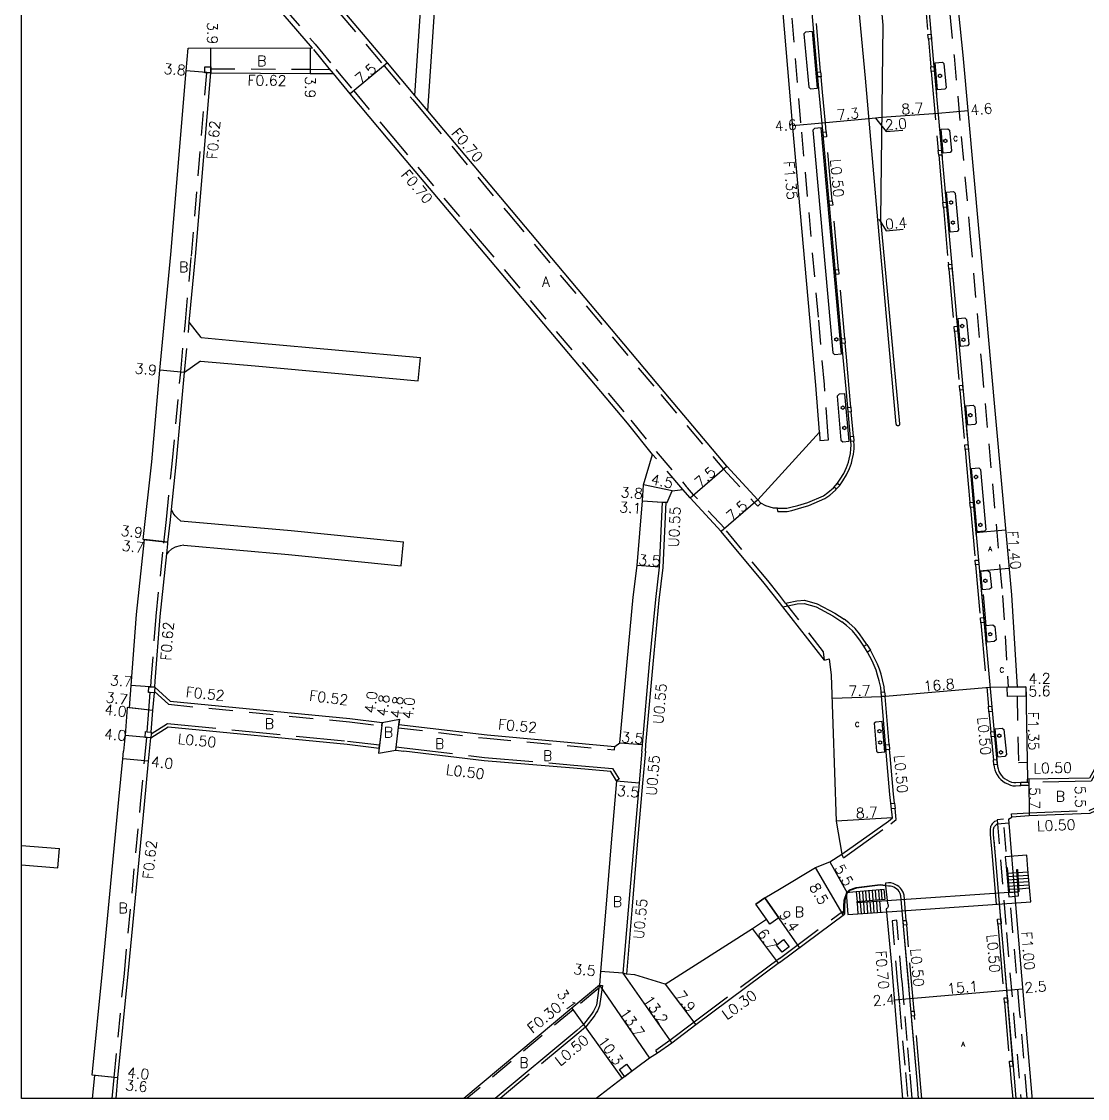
# Model space of a CAD drawing. Header units: metres. Extents: x -12000 to -11200, y -111600 to -111000.
# Drawn here: x -12000 to -11835, y -111600 to -111433.3 of the extents above; entities that cross this region are included whole.
import ezdxf

# ---------------------------------------------------------------- set-up
doc = ezdxf.new("R2010")
doc.units = ezdxf.units.M
doc.header["$LTSCALE"] = 2.5
doc.linetypes.add('22320', pattern=[2.5, 1.5, -1])
doc.linetypes.add('22330', pattern=[4, 3, -1])
doc.layers.get('0').update_dxf_attribs({"color": 152, "lineweight": 30})
for name, color, linetype in [('2101000', 175, 'Continuous'), ('2102000', 4, 'Continuous'), ('2102001', 191, 'Continuous'), ('2211000', 14, 'Continuous'), ('2211100', 7, 'Continuous'), ('2213000', 3, 'Continuous'), ('2226000', 10, 'Continuous'), ('2227000', 14, 'Continuous'), ('2231000', 4, 'Continuous'), ('2232000', 120, '22320'), ('2233000', 171, '22330'), ('2235000', 4, 'Continuous'), ('2236100', 7, 'Continuous'), ('2239000', 3, 'Continuous'), ('6132000', 60, '61320'), ('9107000', 139, 'Continuous'), ('9201100', 215, 'Continuous'), ('9201500', 222, 'Continuous'), ('9201600', 215, 'Continuous'), ('9202100', 82, 'Continuous'), ('9202200', 82, 'Continuous'), ('9203500', 155, 'Continuous'), ('999', 7, 'Continuous')]:
    doc.layers.add(name, color=color, linetype=linetype)
doc.styles.add('Dm_Anotation', font='txt.shx', dxfattribs={"bigfont": 'pscdm.shx'})
doc.linetypes.add('61320', pattern='A,0,[3,dmdr.shx,S=0.25,R=0,X=0,Y=0],1.5,[3,dmdr.shx,S=0.25,R=0,X=0,Y=0]', length=1.5)

# ---------------------------------------------------------------- blocks, each defined once
blk = doc.blocks.new('223900')
blk.add_lwpolyline([(-0.22, -0.37), (-0.44, -0.3), (-0.47, -0.27), (-0.48, -0.24), (-0.44, 0.01), (-0.48, 0.23), (-0.47, 0.27), (-0.45, 0.29), (-0.21, 0.38), (-0.04, 0.53), (0, 0.54), (0.03, 0.53), (0.22, 0.37), (0.44, 0.3), (0.47, 0.27), (0.48, 0.24), (0.44, -0.01), (0.48, -0.23), (0.47, -0.27), (0.45, -0.29), (0.21, -0.38), (0.04, -0.53), (0, -0.54), (-0.03, -0.53)], close=True)

msp = doc.modelspace()

# ---------------------------------------------------------------- linework, layer by layer
at = {"layer": '2101000'}
for points in [[(-11886.05, -111507.35), (-11876.54, -111496.88), (-11877.08, -111489.61), (-11878, -111479.19), (-11880.71, -111449.11), (-11882.39, -111428.96), (-11882.96, -111418.68), (-11883.62, -111401.75), (-11884.02, -111375.28), (-11884.05, -111364.21), (-11883.9, -111354.21), (-11883.19, -111332.06), (-11881.5, -111308.07), (-11881.05, -111303.36)], [(-11857.58, -111323.97), (-11858.11, -111333.6), (-11858.82, -111354.01), (-11858.91, -111373.8), (-11858.32, -111396.45), (-11857.53, -111407.21), (-11854.31, -111438.53), (-11851.85, -111465.93), (-11850.07, -111486.09), (-11846.82, -111522.07), (-11845.91, -111536.33), (-11844.56, -111536.31), (-11844.35, -111550.57)], [(-11954.97, -111437.44), (-11964.06, -111426.87), (-11975.82, -111412.8), (-11987.9, -111398.65), (-11997.79, -111386.65), (-12000, -111383.97)], [(-11939.13, -111444.76), (-11943.35, -111439.74), (-11958.29, -111422.07), (-11969.73, -111408.38)], [(-11981.2, -111513.48), (-11979.85, -111501.49), (-11978.59, -111487.3), (-11976.89, -111469.37), (-11974.51, -111440.93), (-11974.22, -111437.44), (-11970.73, -111437.39), (-11954.97, -111437.44)], [(-11974.04, -111479.85), (-11973.1, -111469.7), (-11970.72, -111441.24), (-11955.32, -111441.34), (-11951.74, -111441.36)], [(-11902.34, -111500.32), (-11906.25, -111495.48), (-11929.89, -111467.39), (-11943.25, -111451.54), (-11949.13, -111444.52), (-11951.74, -111441.36)], [(-11886.05, -111507.35), (-11890.86, -111502.12), (-11900.55, -111490.61), (-11924.16, -111462.54), (-11937.14, -111447.15)], [(-11976.8, -111508.84), (-11976.07, -111501.87), (-11974.76, -111487.65)], [(-11907.41, -111544.94), (-11906.29, -111532.4), (-11905.33, -111522.43), (-11904.75, -111517.49), (-11903.91, -111507.48), (-11903.75, -111505.04), (-11902.34, -111500.32)], [(-11900.81, -111507.69), (-11900.26, -111507.73), (-11900.11, -111507.74), (-11899.34, -111505.97)], [(-11899.34, -111505.97), (-11897.66, -111505.73)], [(-11882.73, -111523.24), (-11885.06, -111520.27), (-11891.71, -111512.26), (-11896.54, -111507.02), (-11897.66, -111505.73)], [(-11904.01, -111546.23), (-11903.93, -111545.33), (-11903.92, -111545.21), (-11902.81, -111532.73), (-11901.85, -111522.8), (-11901.26, -111517.76), (-11900.81, -111507.69)], [(-11981.2, -111513.48), (-11981.02, -111513.49), (-11982.25, -111525.1), (-11983.07, -111536.06), (-11983.34, -111539.54), (-11983.64, -111539.5), (-11983.98, -111543.83), (-11984.01, -111544.21), (-11984.21, -111546.23)], [(-11979.38, -111536.34), (-11979.32, -111535.44), (-11978.56, -111525.43), (-11977.53, -111515.69)], [(-11875.74, -111532.17), (-11882.2, -111523.93), (-11882.73, -111523.24)], [(-11875.74, -111532.17), (-11875, -111531.96), (-11874.7, -111534.49)], [(-11874.7, -111534.49), (-11873.91, -111557.1), (-11873.05, -111562.21)], [(-11979.38, -111536.34), (-11977.02, -111538.49), (-11949.18, -111541.2), (-11944.19, -111541.8), (-11941.51, -111541.31), (-11941.61, -111542.11), (-11927.96, -111543.74), (-11908.21, -111545.54)], [(-11979.99, -111544.19), (-11977.29, -111542.47), (-11949.62, -111545.18), (-11944.67, -111545.77), (-11944.76, -111546.56), (-11942.08, -111546.08), (-11940.83, -111546.23)], [(-11980.19, -111546.23), (-11979.99, -111544.19)], [(-11908.21, -111545.54), (-11907.41, -111544.94)], [(-11989.02, -111600), (-11988.66, -111596.45), (-11989.06, -111596.41), (-11987.46, -111580.32), (-11984.92, -111553.71), (-11984.32, -111547.44), (-11984.21, -111546.23)], [(-11985.38, -111600), (-11985.08, -111596.81), (-11983.48, -111580.71), (-11980.97, -111554.51), (-11980.34, -111547.82), (-11980.19, -111546.23)], [(-11907.92, -111550.83), (-11908.83, -111549.39), (-11914.6, -111548.9), (-11928.39, -111547.72), (-11940.83, -111546.23)], [(-11904.01, -111546.23), (-11904.43, -111551.13), (-11905.27, -111560.7), (-11906.1, -111570.84), (-11906.93, -111580.61)], [(-11826.57, -111546.23), (-11830.09, -111552.94), (-11830.69, -111554.02), (-11834.66, -111555.91), (-11844.08, -111556.27), (-11846.77, -111556.46)], [(-11832.42, -111546.23), (-11834.75, -111550.41), (-11844.35, -111550.57)], [(-11907.92, -111550.83), (-11908.76, -111560.43), (-11909.59, -111570.54), (-11910.42, -111580.34), (-11910.57, -111582.47), (-11914.85, -111586.03), (-11931.55, -111600)], [(-11847.26, -111556.79), (-11846.77, -111556.46)], [(-11847.26, -111556.79), (-11846.18, -111570), (-11845.23, -111581.02), (-11843.66, -111599.62), (-11843.63, -111600)], [(-11882.73, -111567.63), (-11877.13, -111564.26), (-11874.94, -111563.39), (-11873.05, -111562.21)], [(-11884.99, -111568.93), (-11882.73, -111567.63)], [(-11866.28, -111567.11), (-11867.15, -111567.01), (-11870.8, -111567.44), (-11871.8, -111567.79), (-11872.21, -111568.17), (-11872.61, -111569.31), (-11872.66, -111570.27), (-11872.66, -111571.46)], [(-11866.28, -111567.11), (-11865.98, -111569.82), (-11865.93, -111569.92), (-11865.9, -111570.03), (-11865.88, -111570.15), (-11865.9, -111570.29), (-11865.94, -111570.4), (-11866, -111570.5), (-11866.07, -111570.58), (-11866.11, -111570.62), (-11866.19, -111570.67), (-11866, -111572.83), (-11865.38, -111579.33), (-11864.71, -111587.68), (-11863.65, -111600)], [(-11900.4, -111582.3), (-11886.88, -111573.71), (-11884.74, -111572.26), (-11886.39, -111569.91)], [(-11884.99, -111568.93), (-11886.39, -111569.91)], [(-11882.73, -111578.97), (-11872.66, -111571.46)], [(-11882.73, -111578.97), (-11895.63, -111588.59), (-11899.39, -111591.44), (-11901.56, -111592.98), (-11902.82, -111593.77)], [(-11900.4, -111582.3), (-11905.09, -111580.88), (-11906.39, -111580.75), (-11906.93, -111580.61)], [(-11902.82, -111593.77), (-11907.06, -111596.93), (-11911.09, -111600)]]:
    msp.add_lwpolyline(points, dxfattribs=at)
at = {"layer": '2102000'}
for points in [[(-11937.14, -111447.15), (-11935.48, -111422.63), (-11932.69, -111378.58), (-11929.65, -111337.51), (-11927.28, -111309.5), (-11926.86, -111300.06), (-11926.86, -111299.97)], [(-11939.13, -111444.76), (-11937.62, -111422.48), (-11936.15, -111399.28)], [(-11972.22, -111482.24), (-11974.04, -111479.85)], [(-11972.22, -111482.24), (-11963.54, -111483.04), (-11938.28, -111485.32)], [(-11972.33, -111485.89), (-11974.76, -111487.65)], [(-11972.33, -111485.89), (-11963.86, -111486.63), (-11938.61, -111488.91)], [(-11975.4, -111510.58), (-11975.88, -111510.21), (-11976.22, -111509.84), (-11976.53, -111509.42), (-11976.8, -111508.84)], [(-11975.4, -111510.58), (-11958.29, -111512.12), (-11940.9, -111513.85)], [(-11974.87, -111514.37), (-11975.47, -111514.45), (-11976.22, -111514.68), (-11976.77, -111514.98), (-11977.27, -111515.39), (-11977.53, -111515.69)], [(-11974.87, -111514.37), (-11958.68, -111515.82), (-11941.27, -111517.56)], [(-12000, -111560.83), (-11994.14, -111561.31)], [(-12000, -111563.84), (-11994.38, -111564.3)]]:
    msp.add_lwpolyline(points, dxfattribs=at)
at = {"layer": '2102001'}
for points in [[(-11938.61, -111488.91), (-11938.28, -111485.32)], [(-11941.27, -111517.56), (-11940.9, -111513.85)], [(-11994.38, -111564.3), (-11994.14, -111561.31)]]:
    msp.add_lwpolyline(points, dxfattribs=at)
at = {"layer": '2211000'}
msp.add_lwpolyline([(-11866.86, -111569.46), (-11870.7, -111569.72), (-11870.71, -111569.52), (-11866.37, -111569.15), (-11866.49, -111567.67), (-11870.84, -111568.04), (-11872.37, -111568.17), (-11872.14, -111571.52), (-11870.59, -111571.41), (-11866.76, -111571.15), (-11843.83, -111569.59), (-11843.97, -111567.92), (-11844.26, -111564.51), (-11844.44, -111562.37), (-11847.76, -111562.62), (-11847.58, -111564.67), (-11847.21, -111568.77), (-11845.72, -111568.66), (-11846, -111564.58), (-11845.89, -111564.57), (-11845.65, -111568.03)], close=True, dxfattribs=at)
at = {"layer": '2211100'}
for points in [[(-11847.54, -111565.14), (-11845.97, -111565.04)], [(-11845.86, -111565.03), (-11844.22, -111564.93)], [(-11847.49, -111565.64), (-11845.94, -111565.54)], [(-11847.45, -111566.14), (-11845.9, -111566.04)], [(-11847.4, -111566.64), (-11845.87, -111566.54)], [(-11845.82, -111565.54), (-11844.18, -111565.43)], [(-11845.79, -111566.03), (-11844.14, -111565.92)], [(-11845.76, -111566.53), (-11844.1, -111566.42)], [(-11870.84, -111568.04), (-11870.71, -111569.52)], [(-11870.22, -111569.48), (-11870.33, -111567.99)], [(-11869.72, -111569.44), (-11869.83, -111567.95)], [(-11869.22, -111569.39), (-11869.33, -111567.91)], [(-11868.73, -111569.35), (-11868.84, -111567.87)], [(-11868.22, -111569.31), (-11868.33, -111567.82)], [(-11867.73, -111569.27), (-11867.84, -111567.78)], [(-11867.23, -111569.23), (-11867.34, -111567.74)], [(-11866.8, -111569.19), (-11866.91, -111567.7)], [(-11847.36, -111567.14), (-11845.83, -111567.04)], [(-11847.31, -111567.63), (-11845.8, -111567.54)], [(-11847.27, -111568.13), (-11845.76, -111568.04)], [(-11845.72, -111567.03), (-11844.05, -111566.92)], [(-11845.69, -111567.53), (-11844.01, -111567.42)], [(-11870.7, -111569.72), (-11870.59, -111571.41)], [(-11870.2, -111569.69), (-11870.09, -111571.38)], [(-11869.7, -111569.65), (-11869.59, -111571.35)], [(-11869.2, -111569.62), (-11869.09, -111571.31)], [(-11868.71, -111569.59), (-11868.59, -111571.28)], [(-11868.21, -111569.55), (-11868.09, -111571.24)], [(-11867.71, -111569.52), (-11867.59, -111571.21)], [(-11867.21, -111569.48), (-11867.1, -111571.18)]]:
    msp.add_lwpolyline(points, dxfattribs=at)
at = {"layer": '2213000'}
for points in [[(-11860.57, -111419.96), (-11858.9, -111439.13), (-11856.1, -111470.49), (-11853.26, -111501.93), (-11849.61, -111542.23), (-11848.99, -111548.63), (-11848.89, -111548.99), (-11848.77, -111549.37), (-11848.61, -111549.66), (-11848.39, -111549.98), (-11848.12, -111550.26), (-11847.86, -111550.47), (-11847.53, -111550.7), (-11847.17, -111550.88), (-11846.81, -111551.04), (-11846.45, -111551.1), (-11846.11, -111551.12), (-11845.34, -111551.07), (-11844.34, -111551.06), (-11844.35, -111550.57)], [(-11883.02, -111508.65), (-11881.58, -111508.65), (-11880.93, -111508.51), (-11879.88, -111508.23), (-11878.33, -111507.78), (-11875.91, -111506.73), (-11875.21, -111506.24), (-11874.36, -111505.49), (-11873.71, -111504.76), (-11873.31, -111504.17), (-11872.75, -111503.27), (-11872.33, -111502.33), (-11872.04, -111501.54), (-11871.91, -111501.03), (-11871.71, -111500.18), (-11871.64, -111499.45), (-11871.61, -111498.9), (-11872.41, -111490.18), (-11872.84, -111485.31), (-11876.09, -111449.09), (-11876.55, -111444.29), (-11877.9, -111429.02)], [(-11883.02, -111508.65), (-11883.62, -111508.66), (-11884.81, -111508.28), (-11885.57, -111507.86), (-11886.05, -111507.35)], [(-11882.2, -111523.93), (-11881.43, -111523.77), (-11879.96, -111523.46), (-11878.9, -111523.37), (-11877.04, -111523.9), (-11874.43, -111525.31), (-11873.05, -111526.25)], [(-11873.05, -111562.21), (-11865.82, -111557.08), (-11865.22, -111556.58), (-11865.62, -111552.94), (-11866.13, -111547.03), (-11867.04, -111536.39), (-11867.3, -111535.34), (-11867.52, -111534.49), (-11867.77, -111533.73), (-11868.06, -111532.98), (-11868.37, -111532.28), (-11869.11, -111530.93), (-11869.67, -111530.02), (-11870.19, -111529.2), (-11870.74, -111528.45), (-11871.42, -111527.65), (-11872.34, -111526.81), (-11873.05, -111526.25)], [(-11846.09, -111600), (-11846.31, -111597.43), (-11848.25, -111574.75), (-11849.29, -111562.44), (-11849.59, -111559.14), (-11849.59, -111558.57), (-11849.57, -111558.31), (-11849.55, -111558.16), (-11849.53, -111558.08), (-11849.5, -111557.99), (-11849.45, -111557.91), (-11849.4, -111557.84), (-11849.35, -111557.78), (-11849.03, -111557.49), (-11848.96, -111557.49)], [(-11861.18, -111600), (-11861.36, -111597.79), (-11863.92, -111568.63), (-11864.02, -111568.28), (-11864.2, -111567.96), (-11864.36, -111567.77), (-11864.55, -111567.6), (-11864.76, -111567.44), (-11865, -111567.31), (-11865.27, -111567.21), (-11865.55, -111567.14), (-11865.86, -111567.12), (-11866.28, -111567.11), (-11866.28, -111567.11)], [(-11910.57, -111582.47), (-11910.64, -111582.91), (-11911.04, -111585.55), (-11911.17, -111585.88), (-11911.33, -111586.2), (-11911.5, -111586.51), (-11911.7, -111586.82), (-11911.79, -111586.96), (-11913.05, -111588.55), (-11914.08, -111589.48), (-11926.7, -111600)]]:
    msp.add_lwpolyline(points, dxfattribs=at)
at = {"layer": '2226000'}
msp.add_lwpolyline([(-11867.26, -111427.6), (-11866.69, -111433.91), (-11866.8, -111442.43), (-11867.06, -111463.94), (-11864.14, -111495.59), (-11864.14, -111495.63), (-11864.14, -111495.65), (-11864.14, -111495.69), (-11864.15, -111495.73), (-11864.17, -111495.77), (-11864.19, -111495.8), (-11864.21, -111495.83), (-11864.25, -111495.85), (-11864.28, -111495.88), (-11864.32, -111495.89), (-11864.36, -111495.89), (-11864.4, -111495.89), (-11864.45, -111495.89), (-11864.5, -111495.87), (-11864.54, -111495.84), (-11864.58, -111495.8), (-11864.6, -111495.76), (-11864.62, -111495.71), (-11864.63, -111495.66), (-11864.63, -111495.64), (-11867.48, -111463.99), (-11869.42, -111442.11), (-11870.73, -111427.73)], dxfattribs=at)
at = {"layer": '2227000'}
for points in [[(-11876.55, -111444.29), (-11877.9, -111429.02)], [(-11858.9, -111439.13), (-11858.42, -111444.57)], [(-11872.84, -111485.31), (-11876.09, -111449.09)], [(-11857.98, -111449.44), (-11857.55, -111454.34)], [(-11857.12, -111459.14), (-11856.46, -111466.5)], [(-11856.02, -111471.37), (-11855.8, -111473.9)], [(-11855.36, -111478.67), (-11854.86, -111484.26)], [(-11871.61, -111498.9), (-11872.41, -111490.18)], [(-11854.14, -111492.15), (-11853.64, -111497.69)], [(-11853.26, -111501.93), (-11852.26, -111513)], [(-11851.82, -111517.84), (-11850.72, -111530.01)], [(-11849.61, -111542.22), (-11849.61, -111542.23), (-11849.01, -111548.41)], [(-11848.35, -111573.54), (-11849.29, -111562.44), (-11849.51, -111560.04)], [(-11862.66, -111582.99), (-11863.46, -111573.83)], [(-11846.52, -111594.99), (-11847.83, -111579.59)], [(-11861.36, -111597.79), (-11862.22, -111587.97)]]:
    msp.add_lwpolyline(points, dxfattribs=at)
at = {"layer": '2231000'}
for points in [[(-11903.46, -111546.23), (-11903.38, -111545.38), (-11903.37, -111545.26), (-11902.26, -111532.78), (-11901.31, -111522.86), (-11900.71, -111517.8), (-11900.26, -111507.73)], [(-11903.46, -111546.23), (-11903.89, -111551.18), (-11904.72, -111560.74), (-11905.55, -111570.88), (-11906.39, -111580.75)]]:
    msp.add_lwpolyline(points, dxfattribs=at)
at = {"layer": '2232000'}
for points in [[(-11876.54, -111496.88), (-11876.45, -111498.15), (-11875.12, -111498.05), (-11875.21, -111496.78), (-11875.75, -111489.51), (-11876.68, -111479.06), (-11879.38, -111448.99), (-11881.06, -111428.87), (-11881.62, -111418.62), (-11882.29, -111401.7), (-11882.69, -111375.27), (-11882.72, -111364.22), (-11882.57, -111354.24), (-11881.85, -111332.13), (-11880.17, -111308.17), (-11879.72, -111303.44), (-11879.68, -111302.62), (-11881.01, -111302.58), (-11881.05, -111303.36)], [(-11857.71, -111327.32), (-11859.09, -111327.28), (-11859.49, -111333.53), (-11860.2, -111353.99), (-11860.3, -111373.81), (-11859.7, -111396.52), (-11858.91, -111407.33), (-11855.69, -111438.66), (-11853.23, -111466.05), (-11851.45, -111486.21), (-11848.2, -111522.18), (-11847.3, -111536.36)], [(-12000, -111373.3), (-11996.61, -111377.39), (-11995.81, -111378.37), (-11992.55, -111382.31), (-11982.69, -111394.27), (-11973.97, -111404.49), (-11970.27, -111408.83), (-11958.83, -111422.52), (-11943.89, -111440.19), (-11939.45, -111445.46), (-11937.46, -111447.85), (-11924.7, -111463), (-11901.08, -111491.06), (-11891.38, -111502.59), (-11886.73, -111507.64), (-11886.56, -111507.82)], [(-12000, -111382.87), (-11997.25, -111386.2), (-11987.36, -111398.2), (-11975.29, -111412.34), (-11963.52, -111426.42), (-11954.58, -111436.83), (-11951.34, -111440.75), (-11948.59, -111444.07), (-11942.71, -111451.09), (-11929.35, -111466.94), (-11905.72, -111495.03), (-11901.81, -111499.86), (-11897.13, -111505.27)], [(-11951.74, -111441.36), (-11952.39, -111440.57), (-11954.97, -111437.44)], [(-11980, -111536.29), (-11979.93, -111535.39), (-11979.18, -111525.38), (-11977.98, -111514.08), (-11977.59, -111510.37), (-11976.68, -111501.8), (-11975.37, -111487.6), (-11974.65, -111479.8), (-11973.72, -111469.65), (-11971.34, -111441.24)], [(-11970.72, -111440.62), (-11955.31, -111440.72), (-11952.25, -111440.74)], [(-11937.14, -111447.15), (-11939.13, -111444.76)], [(-11974.76, -111487.65), (-11974.04, -111479.85)], [(-11897.66, -111505.73), (-11902.34, -111500.32)], [(-11882.73, -111522.11), (-11884.52, -111519.83), (-11891.18, -111511.8), (-11896.02, -111506.55), (-11896.95, -111505.48), (-11897.13, -111505.27)], [(-11977.53, -111515.69), (-11977.37, -111514.14), (-11977.34, -111513.88), (-11976.97, -111510.44), (-11976.8, -111508.84)], [(-11875.74, -111532.17), (-11875.87, -111530.86), (-11881.43, -111523.77), (-11881.64, -111523.49), (-11881.78, -111523.33), (-11882.73, -111522.11)], [(-11980.54, -111543.24), (-11980.28, -111539.93), (-11980.07, -111537.19)], [(-11979.93, -111543.29), (-11979.67, -111539.97), (-11979.45, -111537.23)], [(-11979.43, -111536.99), (-11977.24, -111539), (-11949.24, -111541.72), (-11944.25, -111542.31)], [(-11845.92, -111537.76), (-11845.74, -111547.98), (-11844.35, -111547.95)], [(-11944.25, -111542.31), (-11944.19, -111541.8)], [(-11941.67, -111542.62), (-11941.61, -111542.11)], [(-11941.67, -111542.62), (-11928.02, -111544.26), (-11908.26, -111546.05)], [(-11980.81, -111546.23), (-11980.61, -111544.14)], [(-11986, -111600), (-11985.69, -111596.75), (-11984.09, -111580.65), (-11981.59, -111554.45), (-11980.96, -111547.76), (-11980.81, -111546.23)], [(-11908.26, -111546.05), (-11908.21, -111545.54)], [(-11844.37, -111600), (-11845.49, -111586.84), (-11846.59, -111574.24), (-11848.03, -111556.78), (-11849.01, -111556.86), (-11847.58, -111574.32), (-11846.48, -111586.92), (-11845.36, -111600)], [(-11862.17, -111600), (-11862.51, -111595.89), (-11862.94, -111591.03), (-11863.42, -111585.5), (-11863.75, -111581.67), (-11864.54, -111572.43), (-11865.26, -111572.49), (-11864.47, -111581.73), (-11864.14, -111585.56), (-11863.66, -111591.09), (-11863.23, -111595.96), (-11862.89, -111600)], [(-11910.64, -111582.91), (-11914.66, -111586.26), (-11931.08, -111600)]]:
    msp.add_lwpolyline(points, dxfattribs=at)
at = {"layer": '2233000'}
for points in [[(-11860.45, -111427.1), (-11859.73, -111435.31)], [(-11876.34, -111441.12), (-11877.17, -111431.73)], [(-11859.67, -111436.03), (-11859.4, -111439.17), (-11859.3, -111440.33)], [(-11875.48, -111450.41), (-11875.61, -111449.05), (-11876.06, -111444.25), (-11876.28, -111441.86)], [(-11859.23, -111441.06), (-11858.14, -111453.28)], [(-11874.53, -111461.06), (-11875.42, -111451.16)], [(-11858.07, -111454.02), (-11857.42, -111461.32)], [(-11873.57, -111471.7), (-11874.47, -111461.72)], [(-11857.35, -111462.08), (-11856.6, -111470.54), (-11856.56, -111470.93)], [(-11856.5, -111471.65), (-11855.69, -111480.53)], [(-11872.61, -111482.36), (-11873.51, -111472.44)], [(-11855.63, -111481.28), (-11854.87, -111489.66)], [(-11871.66, -111493.01), (-11871.92, -111490.13), (-11872.35, -111485.27), (-11872.55, -111483.09)], [(-11854.8, -111490.39), (-11854.04, -111498.82)], [(-11871.25, -111497.52), (-11871.6, -111493.72)], [(-11873.39, -111505.12), (-11873.32, -111505.05), (-11872.9, -111504.43), (-11872.32, -111503.5), (-11871.88, -111502.51), (-11871.58, -111501.69), (-11871.44, -111501.15), (-11871.23, -111500.26), (-11871.16, -111499.48), (-11871.13, -111498.89), (-11871.19, -111498.25)], [(-11853.97, -111499.56), (-11853.75, -111501.97), (-11853.23, -111507.77)], [(-11882.95, -111509.14), (-11881.52, -111509.14), (-11880.82, -111508.98), (-11879.75, -111508.7), (-11878.17, -111508.23), (-11875.68, -111507.15), (-11874.91, -111506.62), (-11874.02, -111505.83), (-11873.87, -111505.67)], [(-11853.16, -111508.53), (-11852.42, -111516.71)], [(-11882.95, -111509.14), (-11883.02, -111508.65)], [(-11852.36, -111517.41), (-11851.61, -111525.62)], [(-11881.78, -111523.33), (-11881.53, -111523.28), (-11880.04, -111522.96), (-11878.85, -111522.86), (-11876.85, -111523.43), (-11874.16, -111524.88), (-11872.71, -111525.83)], [(-11869.2, -111529.73), (-11869.28, -111529.6), (-11869.74, -111528.89), (-11870.31, -111528.11), (-11871.02, -111527.27), (-11871.98, -111526.39), (-11872.71, -111525.83)], [(-11851.55, -111526.37), (-11850.37, -111539.34)], [(-11866.43, -111537.06), (-11866.5, -111536.3), (-11866.77, -111535.2), (-11866.99, -111534.33), (-11867.25, -111533.55), (-11867.56, -111532.77), (-11867.88, -111532.04), (-11868.64, -111530.64)], [(-11865.74, -111545.24), (-11866.37, -111537.76)], [(-11850.3, -111540.14), (-11850.11, -111542.28), (-11850.01, -111543.26)], [(-11979.95, -111543.57), (-11977.41, -111541.96), (-11949.57, -111544.68), (-11944.61, -111545.27)], [(-11849.94, -111544.01), (-11849.59, -111547.6)], [(-11944.67, -111545.77), (-11944.61, -111545.27)], [(-11942.08, -111546.08), (-11942.02, -111545.58)], [(-11942.02, -111545.58), (-11940.77, -111545.73)], [(-11940.77, -111545.73), (-11928.34, -111547.22), (-11914.55, -111548.4), (-11908.54, -111548.91), (-11907.5, -111550.56), (-11907.92, -111550.83)], [(-11864.92, -111554.3), (-11865.07, -111552.89), (-11865.59, -111546.98), (-11865.67, -111546)], [(-11846.77, -111556.46), (-11846.8, -111555.96), (-11844.11, -111555.77), (-11834.78, -111555.42), (-11831.05, -111553.64), (-11830.53, -111552.7), (-11827.12, -111546.23)], [(-11831.9, -111546.23), (-11834.46, -111550.91), (-11844.13, -111551.07), (-11844.16, -111551.07)], [(-11849.52, -111548.36), (-11849.48, -111548.73), (-11849.36, -111549.14), (-11849.23, -111549.57), (-11849.04, -111549.92), (-11848.78, -111550.3), (-11848.46, -111550.63), (-11848.15, -111550.87), (-11847.78, -111551.13), (-11847.38, -111551.33), (-11846.98, -111551.51), (-11846.57, -111551.59), (-11846.18, -111551.61), (-11845.58, -111551.57), (-11845.34, -111551.57)], [(-11872.81, -111562.76), (-11865.47, -111557.5), (-11864.65, -111556.82), (-11864.83, -111555.1)], [(-11849, -111557.03), (-11849.43, -111557.15), (-11849.71, -111557.41), (-11849.81, -111557.5), (-11849.9, -111557.64), (-11849.97, -111557.78), (-11850.03, -111557.92), (-11850.07, -111558.06), (-11850.09, -111558.26), (-11850.12, -111558.55), (-11850.11, -111559.16), (-11849.81, -111562.49), (-11848.98, -111572.25)], [(-11872.81, -111562.76), (-11873.05, -111562.21)], [(-11863.09, -111572.44), (-11863.43, -111568.54), (-11863.56, -111568.09), (-11863.8, -111567.68), (-11864, -111567.43), (-11864.23, -111567.22), (-11864.49, -111567.03), (-11864.79, -111566.86), (-11865.12, -111566.73), (-11865.47, -111566.65), (-11865.86, -111566.62), (-11866.31, -111566.66), (-11866.28, -111567.11)], [(-11882.73, -111578.35), (-11872.96, -111571.06), (-11872.66, -111571.46)], [(-11861.86, -111586.47), (-11863.02, -111573.15)], [(-11848.92, -111573.02), (-11848.77, -111574.79), (-11847.94, -111584.45)], [(-11882.73, -111578.35), (-11895.93, -111588.19), (-11899.68, -111591.04), (-11901.83, -111592.56)], [(-11910.57, -111582.47), (-11910.07, -111582.54), (-11910.55, -111585.68), (-11910.71, -111586.08), (-11910.88, -111586.44), (-11911.08, -111586.77), (-11911.28, -111587.09), (-11911.38, -111587.25), (-11912.68, -111588.89), (-11913.75, -111589.86), (-11925.91, -111600)], [(-11847.88, -111585.16), (-11847.11, -111594.25)], [(-11860.68, -111600), (-11860.87, -111597.75), (-11861.79, -111587.21)], [(-11901.56, -111592.98), (-11901.83, -111592.56)], [(-11847.04, -111595.04), (-11846.83, -111597.48), (-11846.62, -111600)]]:
    msp.add_lwpolyline(points, dxfattribs=at)
at = {"layer": '2235000'}
for points in [[(-11859.18, -111435.99), (-11859.67, -111436.03), (-11859.73, -111435.31), (-11859.24, -111435.27)], [(-11971.62, -111440.34), (-11970.72, -111440.34), (-11970.72, -111440.62), (-11970.72, -111441.24), (-11971.34, -111441.24), (-11971.62, -111441.24)], [(-11876.82, -111441.17), (-11876.34, -111441.12), (-11876.28, -111441.86), (-11876.76, -111441.9)], [(-11858.73, -111441.01), (-11859.23, -111441.06), (-11859.3, -111440.33), (-11858.8, -111440.29)], [(-11875.97, -111450.46), (-11875.48, -111450.41), (-11875.42, -111451.16), (-11875.9, -111451.21)], [(-11857.58, -111453.98), (-11858.07, -111454.02), (-11858.14, -111453.28), (-11857.64, -111453.24)], [(-11875.01, -111461.1), (-11874.53, -111461.06), (-11874.47, -111461.72), (-11874.95, -111461.77)], [(-11856.86, -111462.04), (-11857.35, -111462.08), (-11857.42, -111461.32), (-11856.93, -111461.28)], [(-11874.05, -111471.74), (-11873.57, -111471.7), (-11873.51, -111472.44), (-11873.99, -111472.48)], [(-11856, -111471.6), (-11856.5, -111471.65), (-11856.56, -111470.93), (-11856.07, -111470.89)], [(-11855.13, -111481.24), (-11855.63, -111481.28), (-11855.69, -111480.53), (-11855.2, -111480.48)], [(-11873.1, -111482.41), (-11872.61, -111482.36), (-11872.55, -111483.09), (-11873.03, -111483.13)], [(-11854.31, -111490.34), (-11854.8, -111490.39), (-11854.87, -111489.66), (-11854.37, -111489.62)], [(-11872.15, -111493.05), (-11871.66, -111493.01), (-11871.6, -111493.72), (-11872.08, -111493.76)], [(-11871.74, -111497.57), (-11871.25, -111497.52), (-11871.19, -111498.25), (-11871.67, -111498.3)], [(-11853.48, -111499.52), (-11853.97, -111499.56), (-11854.04, -111498.82), (-11853.54, -111498.78)], [(-11874.23, -111505.35), (-11873.87, -111505.67), (-11873.39, -111505.12), (-11873.75, -111504.8)], [(-11886.05, -111507.35), (-11885.57, -111507.86), (-11886.08, -111508.34), (-11886.56, -111507.82)], [(-11852.66, -111508.48), (-11853.16, -111508.53), (-11853.23, -111507.77), (-11852.73, -111507.72)], [(-11851.86, -111517.36), (-11852.36, -111517.41), (-11852.42, -111516.71), (-11851.92, -111516.67)], [(-11851.05, -111526.32), (-11851.55, -111526.37), (-11851.61, -111525.62), (-11851.12, -111525.57)], [(-11869.67, -111530.02), (-11869.2, -111529.73), (-11868.64, -111530.64), (-11869.11, -111530.93)], [(-11980.28, -111536.27), (-11980, -111536.29), (-11979.38, -111536.34), (-11979.43, -111536.99), (-11979.45, -111537.23), (-11980.07, -111537.19), (-11980.35, -111537.17)], [(-11844.53, -111537.74), (-11847.44, -111537.79), (-11847.47, -111536.36), (-11844.56, -111536.31)], [(-11866.98, -111537.1), (-11866.43, -111537.06), (-11866.37, -111537.76), (-11866.92, -111537.81)], [(-11849.81, -111540.1), (-11850.3, -111540.14), (-11850.37, -111539.34), (-11849.88, -111539.29)], [(-11980.82, -111543.22), (-11980.54, -111543.24), (-11979.93, -111543.29), (-11979.95, -111543.57), (-11979.99, -111544.19), (-11980.61, -111544.14), (-11980.89, -111544.12)], [(-11849.44, -111543.97), (-11849.94, -111544.01), (-11850.01, -111543.26), (-11849.52, -111543.21)], [(-11866.28, -111545.28), (-11865.74, -111545.24), (-11865.67, -111546), (-11866.22, -111546.05)], [(-11849.02, -111548.32), (-11849.52, -111548.36), (-11849.59, -111547.6), (-11849.1, -111547.55)], [(-11844.16, -111551.06), (-11844.14, -111551.56), (-11845.34, -111551.57), (-11845.34, -111551.07)], [(-11865.46, -111554.36), (-11864.92, -111554.3), (-11864.83, -111555.1), (-11865.38, -111555.16)], [(-11884.21, -111573.02), (-11884.74, -111572.26), (-11886.39, -111569.91), (-11884.99, -111568.93), (-11882.82, -111572.05)], [(-11863.58, -111572.48), (-11863.09, -111572.44), (-11863.02, -111573.15), (-11863.52, -111573.2)], [(-11848.4, -111572.97), (-11848.92, -111573.02), (-11848.98, -111572.25), (-11848.46, -111572.21)], [(-11883.15, -111576.29), (-11882.06, -111575.41), (-11881.19, -111576.51), (-11882.28, -111577.38)], [(-11847.36, -111585.12), (-11847.88, -111585.16), (-11847.94, -111584.45), (-11847.42, -111584.41)], [(-11862.35, -111586.51), (-11861.86, -111586.47), (-11861.79, -111587.21), (-11862.29, -111587.25)], [(-11906.66, -111596.63), (-11907.49, -111595.51), (-11906.37, -111594.67), (-11905.54, -111595.79)], [(-11846.52, -111594.99), (-11847.04, -111595.04), (-11847.11, -111594.25), (-11846.59, -111594.21)]]:
    msp.add_lwpolyline(points, close=True, dxfattribs=at)
at = {"layer": '2236100'}
for points in [[(-11877.61, -111434.86), (-11878.68, -111434.96), (-11878.92, -111435.25), (-11878.19, -111443.5), (-11877.9, -111443.74), (-11876.83, -111443.64)], [(-11858.63, -111439.69), (-11857.5, -111439.59), (-11857.26, -111439.82), (-11856.93, -111443.56), (-11857.13, -111443.77), (-11858.25, -111443.87)], [(-11876.25, -111449.79), (-11877.31, -111449.89), (-11877.53, -111450.15), (-11874.44, -111484.62), (-11874.17, -111484.84), (-11873.11, -111484.75)], [(-11857.71, -111450), (-11856.63, -111449.91), (-11856.39, -111450.14), (-11856.1, -111453.32), (-11856.3, -111453.59), (-11857.38, -111453.69)], [(-11856.84, -111459.73), (-11855.76, -111459.64), (-11855.52, -111459.87), (-11855.01, -111465.55), (-11855.21, -111465.8), (-11856.29, -111465.9)], [(-11855.08, -111479.28), (-11854, -111479.19), (-11853.76, -111479.42), (-11853.41, -111483.28), (-11853.61, -111483.52), (-11854.69, -111483.61)], [(-11872.57, -111490.94), (-11873.49, -111491.02), (-11873.78, -111491.33), (-11873.23, -111498.11), (-11872.91, -111498.38), (-11871.9, -111498.29)], [(-11853.58, -111495.81), (-11853.86, -111492.8), (-11852.74, -111492.7), (-11852.49, -111492.93), (-11852.26, -111495.47), (-11852.46, -111495.71)], [(-11852.98, -111502.52), (-11851.86, -111502.42), (-11851.61, -111502.66), (-11850.77, -111512.01), (-11850.97, -111512.21), (-11852.09, -111512.32)], [(-11851.28, -111521.3), (-11851.54, -111518.39), (-11850.46, -111518.29), (-11850.14, -111518.55), (-11849.91, -111520.96), (-11850.19, -111521.2)], [(-11850.78, -111526.81), (-11849.7, -111526.71), (-11849.38, -111526.97), (-11849.18, -111529.02), (-11849.47, -111529.26), (-11850.55, -111529.36)], [(-11866.8, -111541.66), (-11867.8, -111541.75), (-11868.04, -111541.93), (-11867.67, -111546.25), (-11867.45, -111546.45), (-11866.4, -111546.36)], [(-11849.33, -111542.78), (-11848.26, -111542.67), (-11847.97, -111542.91), (-11847.59, -111546.78), (-11847.84, -111547.05), (-11848.91, -111547.16)]]:
    msp.add_lwpolyline(points, close=True, dxfattribs=at)
at = {"layer": '6132000'}
for points in [[(-11851.2, -111522.02), (-11850.77, -111526.86)], [(-11872.76, -111571.33), (-11872.76, -111570.27), (-11872.71, -111569.3), (-11872.29, -111568.11), (-11871.85, -111567.71), (-11870.82, -111567.35), (-11867.15, -111566.91), (-11866.28, -111567)]]:
    msp.add_lwpolyline(points, dxfattribs=at)
at = {"layer": '9107000'}
for points in [[(-11860.57, -111419.96), (-11858.9, -111439.13), (-11856.1, -111470.49), (-11853.26, -111501.93), (-11849.61, -111542.23), (-11848.99, -111548.63), (-11848.89, -111548.99), (-11848.77, -111549.37), (-11848.61, -111549.66), (-11848.39, -111549.98), (-11848.12, -111550.26), (-11847.86, -111550.47), (-11847.53, -111550.7), (-11847.17, -111550.88), (-11846.81, -111551.04), (-11846.45, -111551.1), (-11846.11, -111551.12), (-11845.34, -111551.07), (-11844.34, -111551.06), (-11844.35, -111550.57)], [(-11883.02, -111508.65), (-11881.58, -111508.65), (-11880.93, -111508.51), (-11879.88, -111508.23), (-11878.33, -111507.78), (-11875.91, -111506.73), (-11875.21, -111506.24), (-11874.36, -111505.49), (-11873.71, -111504.76), (-11873.31, -111504.17), (-11872.75, -111503.27), (-11872.33, -111502.33), (-11872.04, -111501.54), (-11871.91, -111501.03), (-11871.71, -111500.18), (-11871.64, -111499.45), (-11871.61, -111498.9), (-11872.41, -111490.18), (-11872.84, -111485.31), (-11876.09, -111449.09), (-11876.55, -111444.29), (-11877.9, -111429.02)], [(-11873.05, -111562.21), (-11865.82, -111557.08), (-11865.22, -111556.58), (-11865.62, -111552.94), (-11866.13, -111547.03), (-11867.04, -111536.39), (-11867.3, -111535.34), (-11867.52, -111534.49), (-11867.77, -111533.73), (-11868.06, -111532.98), (-11868.37, -111532.28), (-11869.11, -111530.93), (-11869.67, -111530.02), (-11870.19, -111529.2), (-11870.74, -111528.45), (-11871.42, -111527.65), (-11872.34, -111526.81), (-11873.05, -111526.25)], [(-11846.09, -111600), (-11846.31, -111597.43), (-11848.25, -111574.75), (-11849.29, -111562.44), (-11849.59, -111559.14), (-11849.59, -111558.57), (-11849.57, -111558.31), (-11849.55, -111558.16), (-11849.53, -111558.08), (-11849.5, -111557.99), (-11849.45, -111557.91), (-11849.4, -111557.84), (-11849.35, -111557.78), (-11849.03, -111557.49), (-11848.96, -111557.49), (-11847.21, -111557.35)], [(-11861.18, -111600), (-11861.36, -111597.79), (-11863.92, -111568.63), (-11864.02, -111568.28), (-11864.2, -111567.96), (-11864.36, -111567.77), (-11864.55, -111567.6), (-11864.76, -111567.44), (-11865, -111567.31), (-11865.27, -111567.21), (-11865.55, -111567.14), (-11865.86, -111567.12), (-11866.28, -111567.11), (-11866.28, -111567.11)]]:
    msp.add_lwpolyline(points, dxfattribs=at)
at = {"layer": '9201100'}
for points in [[(-11970.72, -111441.24), (-11970.73, -111437.39)], [(-11955.32, -111437.44), (-11955.32, -111441.34)], [(-11943.35, -111439.74), (-11949.13, -111444.52)], [(-11970.72, -111441.24), (-11974.51, -111440.93)], [(-11868.87, -111448.37), (-11876.09, -111449.06)], [(-11866.87, -111448.19), (-11868.87, -111448.37)], [(-11858.15, -111447.55), (-11866.87, -111448.19)], [(-11853.53, -111447.14), (-11858.15, -111447.55)], [(-11876.09, -111449.06), (-11880.68, -111449.47)], [(-11867.48, -111463.99), (-11867.06, -111463.95)], [(-11974.76, -111487.65), (-11978.59, -111487.3)], [(-11896.54, -111507.02), (-11890.86, -111502.12)], [(-11899.34, -111505.97), (-11903.75, -111505.04)], [(-11903.91, -111507.48), (-11900.11, -111507.74)], [(-11903.91, -111507.48), (-11900.81, -111507.69)], [(-11886.05, -111507.35), (-11891.71, -111512.26)], [(-11981.2, -111513.48), (-11977.34, -111513.88)], [(-11977.34, -111513.88), (-11981.02, -111513.49)], [(-11901.26, -111517.76), (-11904.75, -111517.49)], [(-11979.38, -111536.34), (-11983.07, -111536.06)], [(-11850.14, -111536.41), (-11866.92, -111537.83)], [(-11844.56, -111536.31), (-11850.14, -111536.41)], [(-11845.91, -111536.33), (-11850.14, -111536.41)], [(-11866.92, -111537.83), (-11874.57, -111538.1)], [(-11979.67, -111539.97), (-11983.64, -111539.5)], [(-11979.67, -111539.97), (-11983.34, -111539.54)], [(-11944.19, -111541.8), (-11944.76, -111546.56)], [(-11944.19, -111541.8), (-11944.67, -111545.77)], [(-11942.08, -111546.08), (-11941.51, -111541.31)], [(-11942.08, -111546.08), (-11941.61, -111542.11)], [(-11979.99, -111544.19), (-11983.98, -111543.83)], [(-11907.41, -111544.94), (-11903.92, -111545.21)], [(-11980.34, -111547.82), (-11984.32, -111547.44)], [(-11907.92, -111550.83), (-11904.43, -111551.13)], [(-11844.14, -111550.57), (-11844.08, -111556.27)], [(-11865.22, -111556.58), (-11873.91, -111557.1)], [(-11874.94, -111563.39), (-11872.21, -111568.17)], [(-11872.84, -111571.6), (-11877.13, -111564.26)], [(-11879.61, -111576.64), (-11884.99, -111568.93)], [(-11906.93, -111580.61), (-11910.42, -111580.34)], [(-11906.93, -111580.61), (-11899.39, -111591.44)], [(-11910.57, -111582.47), (-11902.82, -111593.77)], [(-11900.4, -111582.3), (-11895.63, -111588.59)], [(-11847.52, -111583.28), (-11862.52, -111584.59)], [(-11845.05, -111583.07), (-11847.52, -111583.28)], [(-11862.52, -111584.59), (-11864.94, -111584.79)], [(-11914.85, -111586.03), (-11913.05, -111588.55)], [(-11913.05, -111588.55), (-11907.06, -111596.93)], [(-11985.08, -111596.81), (-11989.06, -111596.41)], [(-11985.08, -111596.81), (-11988.66, -111596.45)]]:
    msp.add_lwpolyline(points, dxfattribs=at)
at = {"layer": '9201100', "flags": 128}
msp.add_lwpolyline([(-11882.86, -111579.07), (-11886.88, -111573.71)], dxfattribs=at)
at = {"layer": '9201600'}
for points in [[(-11867.87, -111448.28), (-11866.2, -111450.34), (-11863.61, -111450.11)], [(-11867.27, -111463.97), (-11866.19, -111465.7), (-11863.56, -111465.45)]]:
    msp.add_lwpolyline(points, dxfattribs=at)
at = {"layer": '9202200'}
for points in [[(-11852.31, -111512.39), (-11847.73, -111512)], [(-11847.19, -111517.97), (-11851.77, -111518.38)]]:
    msp.add_lwpolyline(points, dxfattribs=at)
at = {"layer": '999'}
msp.add_lwpolyline([(-12000, -111000), (-11200, -111000), (-11200, -111600), (-12000, -111600)], close=True, dxfattribs=at)

# ---------------------------------------------------------------- block references
at = {"layer": '2239000', "xscale": 0.5, "yscale": 0.5, "zscale": 0.5}
for p in [(-11857.88, -111441.73, 39.95), (-11857.03, -111451.8, 39.87), (-11856.15, -111461.33, 39.85), (-11855.87, -111464.44, 39.83), (-11854.43, -111480.45, 39.74), (-11873.9, -111482.52, 39.77), (-11854.24, -111482.58, 39.72), (-11872.9, -111493.09, 39.72), (-11853.16, -111494.25, 39.67), (-11872.66, -111496.22, 39.72), (-11852.3, -111503.81, 39.58), (-11851.94, -111507.69, 39.57), (-11851.62, -111511.23, 39.56), (-11850.86, -111519.88, 39.51), (-11850.11, -111528.15, 39.42), (-11867.23, -111543.15, 39.43), (-11867.13, -111544.9, 39.43), (-11848.69, -111543.86, 39.34), (-11848.44, -111546.43, 39.32)]:
    msp.add_blockref('223900', p, dxfattribs=at)

# ---------------------------------------------------------------- texts
at = {"layer": '9201500', "style": 'Dm_Anotation'}
for s, rotation, p in [('3.9', 270.0555, (-11971.26, -111433.41)), ('3.8', 355.2181, (-11978.07, -111441.4)), ('7.5', 39.5767, (-11947.54, -111443.07)), ('3.9', 270.0064, (-11956.12, -111441.79)), ('7.3', 5.4457, (-11873.76, -111448.59)), ('8.7', 4.2159, (-11863.8, -111447.72)), ('4.6', 5.1011, (-11853.1, -111447.83)), ('4.6', 5.1432, (-11883.4, -111450.34)), ('2.0', 5.0871, (-11866.33, -111450.15)), ('0.4', 5.2641, (-11866.29, -111465.5)), ('3.9', 354.6941, (-11982.54, -111487.78)), ('4.5', 348.1315, (-11902.71, -111504.89)), ('7.5', 40.7709, (-11894.98, -111505.54)), ('3.8', 356.08, (-11907.32, -111506.94)), ('3.1', 356.08, (-11907.54, -111509.25)), ('7.5', 40.9783, (-11890.07, -111510.76)), ('3.9', 353.959, (-11984.73, -111512.89)), ('3.7', 353.959, (-11984.54, -111515.21)), ('3.5', 355.6017, (-11904.59, -111517.4)), ('3.7', 355.6818, (-11986.35, -111536.05)), ('16.8', 4.8667, (-11860.35, -111537.02)), ('4.2', 1.0035, (-11844.16, -111535.83)), ('7.7', 2.0078, (-11872, -111537.76)), ('5.6', 1.0035, (-11844.17, -111537.78)), ('3.7', 353.215, (-11987.05, -111538.68)), ('4.0', 83.1681, (-11945.32, -111540.46)), ('4.8', 83.1681, (-11943.44, -111540.97)), ('4.8', 83.1675, (-11941.31, -111541.23)), ('4.0', 83.1675, (-11939.51, -111541.37)), ('4.0', 353.215, (-11987.24, -111540.55)), ('4.0', 354.9087, (-11987.28, -111544.37)), ('3.5', 355.5395, (-11907.25, -111544.85)), ('4.0', 354.5744, (-11980.02, -111548.66)), ('3.5', 355.0116, (-11907.89, -111553.14)), ('5.5', 270.9623, (-11836.99, -111551.6)), ('5.7', 270.5735, (-11844.03, -111551.82)), ('8.7', 3.4021, (-11870.85, -111556.67)), ('5.5', 299.8091, (-11874.28, -111564.34)), ('8.5', 300.3734, (-11878.16, -111567.24)), ('9.4', 304.9454, (-11882.84, -111571.58)), ('6.7', 304.9453, (-11886.21, -111574.43)), ('3.5', 354.4641, (-11914.66, -111580.73)), ('15.1', 5.0131, (-11856.68, -111583.83)), ('2.5', 4.8778, (-11844.73, -111583.68)), ('3.1', 305.5419, (-11917.24, -111583.85)), ('7.9', 307.1542, (-11898.9, -111584.11)), ('13.2', 304.4904, (-11903.86, -111584.75)), ('2.4', 4.5549, (-11868.21, -111585.69)), ('13.7', 304.4525, (-11907.52, -111586.74)), ('10.3', 305.542, (-11910.9, -111591.13)), ('4.0', 354.3286, (-11983.72, -111596.76)), ('3.6', 354.3286, (-11984.02, -111598.68))]:
    msp.add_text(s, height=1.6, rotation=rotation, dxfattribs=at).set_placement(p)
at = {"layer": '9202100', "style": 'Dm_Anotation'}
for s, height, p in [('B', 1.6, (-11963.54, -111440.21)), ('C', 0.75, (-11855.8, -111451.83, 39.97)), ('B', 1.6, (-11975.62, -111472.11)), ('A', 1.6, (-11919.46, -111474.37)), ('A', 0.75, (-11850.37, -111515.31, 39.6)), ('C', 0.75, (-11848.64, -111534.06, 39.46)), ('B', 1.6, (-11962.36, -111542.8)), ('C', 0.75, (-11871.02, -111542.49, 39.41)), ('B', 1.6, (-11943.93, -111544.11)), ('B', 1.6, (-11936.02, -111545.9)), ('B', 1.6, (-11919.3, -111547.75)), ('B', 1.6, (-11839.95, -111554.05)), ('B', 1.6, (-11985, -111571.34)), ('B', 1.6, (-11908.5, -111570.33)), ('B', 1.6, (-11880.35, -111571.93)), ('A', 0.75, (-11854.59, -111591.96, 38.92)), ('B', 1.6, (-11922.98, -111595.27))]:
    msp.add_text(s, height=height, dxfattribs=at).set_placement(p)
at = {"layer": '9203500', "style": 'Dm_Anotation'}
for s, rotation, p in [('F0.62', 359.6348, (-11965.03, -111443.22)), ('F0.62', 85.2197, (-11969.75, -111454.71)), ('F0.70', 310.2664, (-11933.57, -111450.67)), ('F1.35', 275.1432, (-11882.04, -111454.97)), ('L0.50', 275.1301, (-11874.85, -111454.65)), ('F0.70', 310.2656, (-11941.37, -111457.09)), ('U0.55', 87.4753, (-11898.29, -111514.71)), ('F1.40', 275.1746, (-11847.46, -111512.2)), ('F0.62', 85.6799, (-11976.89, -111532.28)), ('F0.52', 354.4519, (-11974.65, -111537.88)), ('F0.52', 353.1676, (-11955.55, -111538.43)), ('U0.55', 84.9096, (-11900.71, -111542.11)), ('F0.52', 354.8097, (-11926.31, -111542.86)), ('L0.50', 275.1678, (-11852.08, -111541)), ('F1.35', 270.8404, (-11844.25, -111540.13)), ('L0.50', 354.4206, (-11975.89, -111545.11)), ('L0.50', 353.1681, (-11934.39, -111549.89)), ('U0.55', 85.0101, (-11901.77, -111553.21)), ('L0.50', 275.0236, (-11864.96, -111546.88)), ('L0.50', 0.9467, (-11843.4, -111549.69)), ('L0.50', 2.1617, (-11842.83, -111558.63)), ('F0.62', 84.5414, (-11979.64, -111566.11)), ('U0.55', 84.5605, (-11903.74, -111575.42)), ('L0.50', 274.8285, (-11850.64, -111574.66)), ('F1.00', 274.7062, (-11845.27, -111574.2)), ('F0.70', 274.8865, (-11867.84, -111577.17)), ('L0.50', 275.0131, (-11862.45, -111576.84)), ('L0.30', 35.9079, (-11890.87, -111587.9)), ('F0.30', 39.8199, (-11920.91, -111590.02)), ('L0.50', 39.8199, (-11916.63, -111595.05))]:
    msp.add_text(s, height=1.6, rotation=rotation, dxfattribs=at).set_placement(p)

doc.saveas('drawing.dxf')
